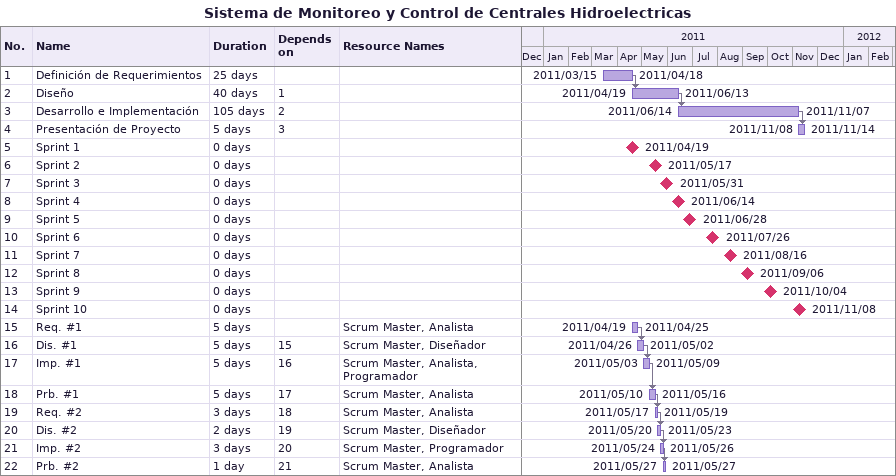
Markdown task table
Sistema de Monitoreo y Control de Centrales Hidroelectricas

| ID | Task | Duration | Start | Finish | Predecessors | Resources |
|---|---|---|---|---|---|---|
| 1 | Definición de Requerimientos | 25d | 2011-03-15 | 2011-04-18 |  |  |
| 2 | Diseño | 40d | 2011-04-19 | 2011-06-13 | 1 |  |
| 3 | Desarrollo e Implementación | 105d | 2011-06-14 | 2011-11-07 | 2 |  |
| 4 | Presentación de Proyecto | 5d | 2011-11-08 | 2011-11-14 | 3 |  |
| 5 | Sprint 1 | 0d | 2011-04-19 | 2011-04-19 |  |  |
| 6 | Sprint 2 | 0d | 2011-05-17 | 2011-05-17 |  |  |
| 7 | Sprint 3 | 0d | 2011-05-31 | 2011-05-31 |  |  |
| 8 | Sprint 4 | 0d | 2011-06-14 | 2011-06-14 |  |  |
| 9 | Sprint 5 | 0d | 2011-06-28 | 2011-06-28 |  |  |
| 10 | Sprint 6 | 0d | 2011-07-26 | 2011-07-26 |  |  |
| 11 | Sprint 7 | 0d | 2011-08-16 | 2011-08-16 |  |  |
| 12 | Sprint 8 | 0d | 2011-09-06 | 2011-09-06 |  |  |
| 13 | Sprint 9 | 0d | 2011-10-04 | 2011-10-04 |  |  |
| 14 | Sprint 10 | 0d | 2011-11-08 | 2011-11-08 |  |  |
| 15 | Req. #1 | 5d | 2011-04-19 | 2011-04-25 |  | Scrum Master, Analista |
| 16 | Dis. #1 | 5d | 2011-04-26 | 2011-05-02 | 15 | Scrum Master, Diseñador |
| 17 | Imp. #1 | 5d | 2011-05-03 | 2011-05-09 | 16 | Scrum Master, Analista, Programador |
| 18 | Prb. #1 | 5d | 2011-05-10 | 2011-05-16 | 17 | Scrum Master, Analista |
| 19 | Req. #2 | 3d | 2011-05-17 | 2011-05-19 | 18 | Scrum Master, Analista |
| 20 | Dis. #2 | 2d | 2011-05-20 | 2011-05-23 | 19 | Scrum Master, Diseñador |
| 21 | Imp. #2 | 3d | 2011-05-24 | 2011-05-26 | 20 | Scrum Master, Programador |
| 22 | Prb. #2 | 1d | 2011-05-27 | 2011-05-27 | 21 | Scrum Master, Analista |
